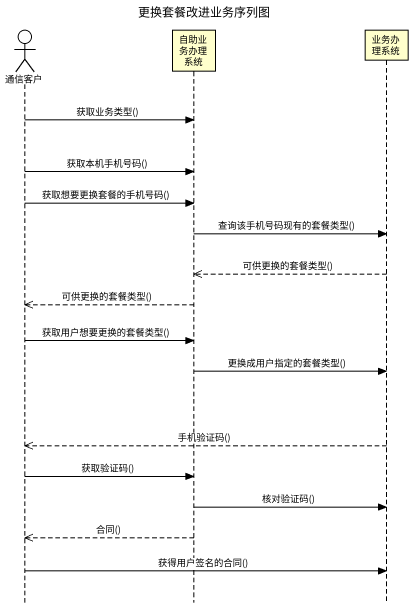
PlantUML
@startuml
title 更换套餐改进业务序列图
hide footbox
actor 通信客户
participant 自助业务办理系统
participant 业务办理系统

通信客户 -> 自助业务办理系统 : 获取业务类型()
通信客户 -> 自助业务办理系统 : 获取本机手机号码()
通信客户 -> 自助业务办理系统 : 获取想要更换套餐的手机号码()
自助业务办理系统 -> 业务办理系统 : 查询该手机号码现有的套餐类型()
业务办理系统 -->> 自助业务办理系统 : 可供更换的套餐类型()
自助业务办理系统 -->> 通信客户 : 可供更换的套餐类型()
通信客户 -> 自助业务办理系统 : 获取用户想要更换的套餐类型()
自助业务办理系统 -> 业务办理系统 : 更换成用户指定的套餐类型()
业务办理系统 -->> 通信客户 : 手机验证码()
通信客户 -> 自助业务办理系统 : 获取验证码()
自助业务办理系统 -> 业务办理系统 : 核对验证码()
自助业务办理系统 -->> 通信客户 : 合同()
通信客户 -> 业务办理系统 : 获得用户签名的合同()
@enduml
